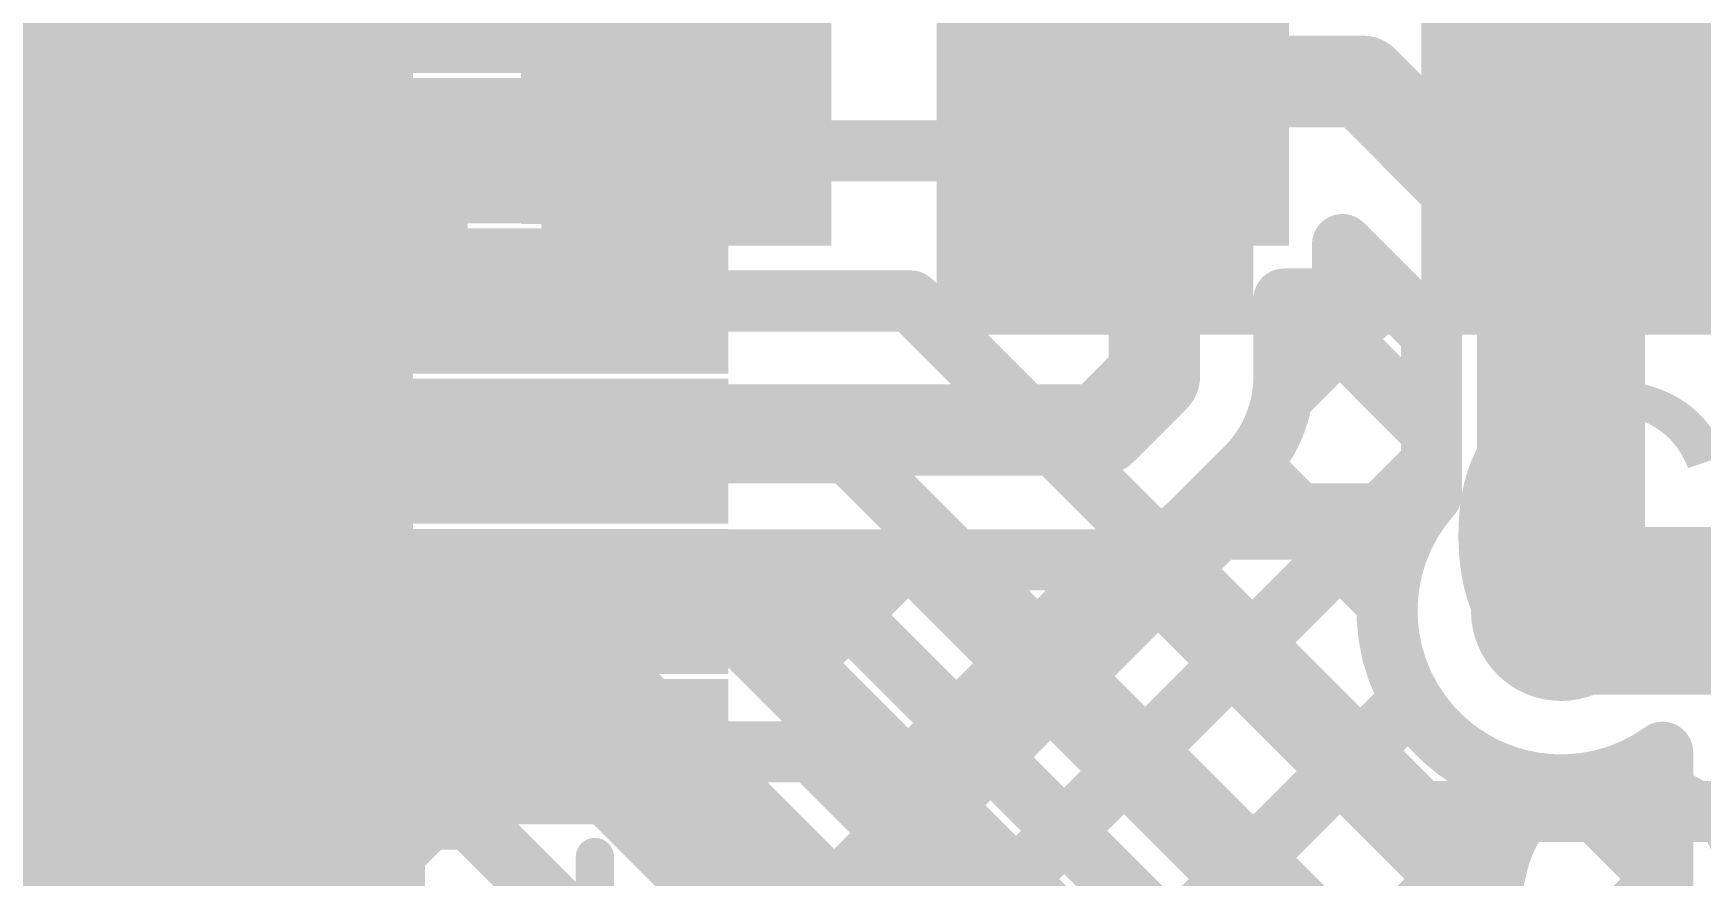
# Model space of a CAD drawing. Header units: millimetres. Extents: x -0.57 to 2.98, y -0.65 to 2.86.
# Drawn here: x 1.8291 to 2.0476, y 1.2156 to 1.326 of the extents above; entities that cross this region are included whole.
import ezdxf

# ---------------------------------------------------------------- set-up
doc = ezdxf.new("R2010")
doc.units = ezdxf.units.MM
doc.header["$MEASUREMENT"] = 0
for name, color, linetype in [('BottomLayer', 5, 'Continuous'), ('BottomPaste', 16, 'Continuous'), ('BottomSolder', 6, 'Continuous'), ('Mechanical2', 216, 'Continuous'), ('TopLayer', 1, 'Continuous'), ('TopOverlay', 2, 'Continuous'), ('TopPaste', 8, 'Continuous'), ('TopSolder', 216, 'Continuous'), ('ViaHoleLayer', 16, 'Continuous')]:
    doc.layers.add(name, color=color, linetype=linetype)
doc.styles.add('Arial', font='', dxfattribs={"height": 0.2})
doc.styles.get('Arial').set_extended_font_data('Arial')

# ---------------------------------------------------------------- blocks, each defined once
blk = doc.blocks.new('24_WQFN__4X4__92')
at = {"layer": 'TopLayer'}
for points in [[(-0.05472, 0.05906), (-0.05472, 0.09252), (-0.0437, 0.09252), (-0.0437, 0.05906)], [(-0.03504, 0.05906), (-0.03504, 0.09252), (-0.02402, 0.09252), (-0.02402, 0.05906)], [(-0.01535, 0.05906), (-0.01535, 0.09252), (-0.00433, 0.09252), (-0.00433, 0.05906)], [(0.00433, 0.05906), (0.00433, 0.09252), (0.01535, 0.09252), (0.01535, 0.05906)], [(0.02402, 0.05906), (0.02402, 0.09252), (0.03504, 0.09252), (0.03504, 0.05906)], [(0.0437, 0.05906), (0.0437, 0.09252), (0.05472, 0.09252), (0.05472, 0.05906)], [(-0.09449, 0.05472), (-0.06102, 0.05472), (-0.06102, 0.0437), (-0.09449, 0.0437)], [(0.06102, 0.05472), (0.09449, 0.05472), (0.09449, 0.0437), (0.06102, 0.0437)], [(-0.05315, 0.05315), (0.05315, 0.05315), (0.05315, -0.05315), (-0.05315, -0.05315)], [(-0.09449, 0.03504), (-0.06102, 0.03504), (-0.06102, 0.02402), (-0.09449, 0.02402)], [(0.06102, 0.03504), (0.09449, 0.03504), (0.09449, 0.02402), (0.06102, 0.02402)], [(-0.09449, 0.01535), (-0.06102, 0.01535), (-0.06102, 0.00433), (-0.09449, 0.00433)], [(0.06102, 0.01535), (0.09449, 0.01535), (0.09449, 0.00433), (0.06102, 0.00433)], [(-0.09449, -0.00433), (-0.06102, -0.00433), (-0.06102, -0.01535), (-0.09449, -0.01535)], [(0.06102, -0.00433), (0.09449, -0.00433), (0.09449, -0.01535), (0.06102, -0.01535)], [(-0.09449, -0.02402), (-0.06102, -0.02402), (-0.06102, -0.03504), (-0.09449, -0.03504)], [(0.06102, -0.02402), (0.09449, -0.02402), (0.09449, -0.03504), (0.06102, -0.03504)], [(-0.06102, -0.05472), (-0.09449, -0.05472), (-0.09449, -0.0437), (-0.06102, -0.0437)], [(0.06102, -0.0437), (0.09449, -0.0437), (0.09449, -0.05472), (0.06102, -0.05472)], [(-0.0437, -0.05906), (-0.0437, -0.09252), (-0.05472, -0.09252), (-0.05472, -0.05906)], [(-0.02402, -0.05906), (-0.02402, -0.09252), (-0.03504, -0.09252), (-0.03504, -0.05906)], [(-0.00433, -0.05906), (-0.00433, -0.09252), (-0.01535, -0.09252), (-0.01535, -0.05906)], [(0.01535, -0.05906), (0.01535, -0.09252), (0.00433, -0.09252), (0.00433, -0.05906)], [(0.03504, -0.05906), (0.03504, -0.09252), (0.02402, -0.09252), (0.02402, -0.05906)], [(0.05472, -0.05906), (0.05472, -0.09252), (0.0437, -0.09252), (0.0437, -0.05906)]]:
    blk.add_hatch(color=1, dxfattribs=at).paths.add_polyline_path(points)
at = {"layer": 'TopPaste'}
for points in [[(-0.05472, 0.05906), (-0.05472, 0.09252), (-0.0437, 0.09252), (-0.0437, 0.05906)], [(-0.03504, 0.05906), (-0.03504, 0.09252), (-0.02402, 0.09252), (-0.02402, 0.05906)], [(-0.01535, 0.05906), (-0.01535, 0.09252), (-0.00433, 0.09252), (-0.00433, 0.05906)], [(0.00433, 0.05906), (0.00433, 0.09252), (0.01535, 0.09252), (0.01535, 0.05906)], [(0.02402, 0.05906), (0.02402, 0.09252), (0.03504, 0.09252), (0.03504, 0.05906)], [(0.0437, 0.05906), (0.0437, 0.09252), (0.05472, 0.09252), (0.05472, 0.05906)], [(-0.09449, 0.05472), (-0.06102, 0.05472), (-0.06102, 0.0437), (-0.09449, 0.0437)], [(0.06102, 0.05472), (0.09449, 0.05472), (0.09449, 0.0437), (0.06102, 0.0437)], [(-0.05315, 0.05315), (0.05315, 0.05315), (0.05315, -0.05315), (-0.05315, -0.05315)], [(-0.09449, 0.03504), (-0.06102, 0.03504), (-0.06102, 0.02402), (-0.09449, 0.02402)], [(0.06102, 0.03504), (0.09449, 0.03504), (0.09449, 0.02402), (0.06102, 0.02402)], [(-0.09449, 0.01535), (-0.06102, 0.01535), (-0.06102, 0.00433), (-0.09449, 0.00433)], [(0.06102, 0.01535), (0.09449, 0.01535), (0.09449, 0.00433), (0.06102, 0.00433)], [(-0.09449, -0.00433), (-0.06102, -0.00433), (-0.06102, -0.01535), (-0.09449, -0.01535)], [(0.06102, -0.00433), (0.09449, -0.00433), (0.09449, -0.01535), (0.06102, -0.01535)], [(-0.09449, -0.02402), (-0.06102, -0.02402), (-0.06102, -0.03504), (-0.09449, -0.03504)], [(0.06102, -0.02402), (0.09449, -0.02402), (0.09449, -0.03504), (0.06102, -0.03504)], [(-0.06102, -0.05472), (-0.09449, -0.05472), (-0.09449, -0.0437), (-0.06102, -0.0437)], [(0.06102, -0.0437), (0.09449, -0.0437), (0.09449, -0.05472), (0.06102, -0.05472)], [(-0.0437, -0.05906), (-0.0437, -0.09252), (-0.05472, -0.09252), (-0.05472, -0.05906)], [(-0.02402, -0.05906), (-0.02402, -0.09252), (-0.03504, -0.09252), (-0.03504, -0.05906)], [(-0.00433, -0.05906), (-0.00433, -0.09252), (-0.01535, -0.09252), (-0.01535, -0.05906)], [(0.01535, -0.05906), (0.01535, -0.09252), (0.00433, -0.09252), (0.00433, -0.05906)], [(0.03504, -0.05906), (0.03504, -0.09252), (0.02402, -0.09252), (0.02402, -0.05906)], [(0.05472, -0.05906), (0.05472, -0.09252), (0.0437, -0.09252), (0.0437, -0.05906)]]:
    blk.add_hatch(color=8, dxfattribs=at).paths.add_polyline_path(points)
at = {"layer": 'TopSolder'}
for points in [[(-0.05872, 0.05506), (-0.05872, 0.09652), (-0.0397, 0.09652), (-0.0397, 0.05506)], [(-0.03904, 0.05506), (-0.03904, 0.09652), (-0.02002, 0.09652), (-0.02002, 0.05506)], [(-0.01935, 0.05506), (-0.01935, 0.09652), (-0.00033, 0.09652), (-0.00033, 0.05506)], [(0.00033, 0.05506), (0.00033, 0.09652), (0.01935, 0.09652), (0.01935, 0.05506)], [(0.02002, 0.05506), (0.02002, 0.09652), (0.03904, 0.09652), (0.03904, 0.05506)], [(0.0397, 0.05506), (0.0397, 0.09652), (0.05872, 0.09652), (0.05872, 0.05506)], [(-0.09849, 0.05872), (-0.05702, 0.05872), (-0.05702, 0.0397), (-0.09849, 0.0397)], [(-0.05715, 0.05715), (0.05715, 0.05715), (0.05715, -0.05715), (-0.05715, -0.05715)], [(0.05702, 0.05872), (0.09849, 0.05872), (0.09849, 0.0397), (0.05702, 0.0397)], [(-0.09849, 0.03904), (-0.05702, 0.03904), (-0.05702, 0.02002), (-0.09849, 0.02002)], [(0.05702, 0.03904), (0.09849, 0.03904), (0.09849, 0.02002), (0.05702, 0.02002)], [(-0.09849, 0.01935), (-0.05702, 0.01935), (-0.05702, 0.00033), (-0.09849, 0.00033)], [(0.05702, 0.01935), (0.09849, 0.01935), (0.09849, 0.00033), (0.05702, 0.00033)], [(-0.09849, -0.00033), (-0.05702, -0.00033), (-0.05702, -0.01935), (-0.09849, -0.01935)], [(0.05702, -0.00033), (0.09849, -0.00033), (0.09849, -0.01935), (0.05702, -0.01935)], [(-0.09849, -0.02002), (-0.05702, -0.02002), (-0.05702, -0.03904), (-0.09849, -0.03904)], [(0.05702, -0.02002), (0.09849, -0.02002), (0.09849, -0.03904), (0.05702, -0.03904)], [(-0.05702, -0.05872), (-0.09849, -0.05872), (-0.09849, -0.0397), (-0.05702, -0.0397)], [(0.05702, -0.0397), (0.09849, -0.0397), (0.09849, -0.05872), (0.05702, -0.05872)], [(-0.0397, -0.05506), (-0.0397, -0.09652), (-0.05872, -0.09652), (-0.05872, -0.05506)], [(-0.02002, -0.05506), (-0.02002, -0.09652), (-0.03904, -0.09652), (-0.03904, -0.05506)], [(-0.00033, -0.05506), (-0.00033, -0.09652), (-0.01935, -0.09652), (-0.01935, -0.05506)], [(0.01935, -0.05506), (0.01935, -0.09652), (0.00033, -0.09652), (0.00033, -0.05506)], [(0.03904, -0.05506), (0.03904, -0.09652), (0.02002, -0.09652), (0.02002, -0.05506)], [(0.05872, -0.05506), (0.05872, -0.09652), (0.0397, -0.09652), (0.0397, -0.05506)]]:
    blk.add_hatch(color=216, dxfattribs=at).paths.add_polyline_path(points)
at = {"layer": 'TopOverlay', "const_width": 0.005}
for points in [[(-0.081, 0.063), (-0.081, 0.081)], [(-0.081, 0.081), (-0.062, 0.081)], [(0.062, 0.081), (0.081, 0.081)], [(0.081, 0.063), (0.081, 0.081)], [(-0.106, 0.05457), (-0.101, 0.04957)], [(-0.106, 0.04457), (-0.106, 0.05457)], [(-0.106, 0.04457), (-0.101, 0.04957)], [(-0.081, -0.081), (-0.081, -0.063)], [(0.081, -0.081), (0.081, -0.063)], [(-0.081, -0.081), (-0.062, -0.081)], [(0.062, -0.081), (0.081, -0.081)]]:
    blk.add_lwpolyline(points, dxfattribs=at)
at = {"layer": 'TopOverlay', "const_width": 0.0025}
for points in [[(-0.08225, 0.081, 1), (-0.07975, 0.081, 1)], [(-0.08225, 0.081, 1), (-0.07975, 0.081, 1)], [(-0.06325, 0.081, 1), (-0.06075, 0.081, 1)], [(0.06075, 0.081, 1), (0.06325, 0.081, 1)], [(0.07975, 0.081, 1), (0.08225, 0.081, 1)], [(0.07975, 0.081, 1), (0.08225, 0.081, 1)], [(-0.08225, 0.063, 1), (-0.07975, 0.063, 1)], [(0.07975, 0.063, 1), (0.08225, 0.063, 1)], [(-0.10725, 0.05457, 1), (-0.10475, 0.05457, 1)], [(-0.10725, 0.05457, 1), (-0.10475, 0.05457, 1)], [(-0.10225, 0.04957, 1), (-0.09975, 0.04957, 1)], [(-0.10225, 0.04957, 1), (-0.09975, 0.04957, 1)], [(-0.10725, 0.04457, 1), (-0.10475, 0.04457, 1)], [(-0.10725, 0.04457, 1), (-0.10475, 0.04457, 1)], [(-0.08225, -0.063, 1), (-0.07975, -0.063, 1)], [(0.07975, -0.063, 1), (0.08225, -0.063, 1)], [(-0.08225, -0.081, 1), (-0.07975, -0.081, 1)], [(-0.08225, -0.081, 1), (-0.07975, -0.081, 1)], [(-0.06325, -0.081, 1), (-0.06075, -0.081, 1)], [(0.06075, -0.081, 1), (0.06325, -0.081, 1)], [(0.07975, -0.081, 1), (0.08225, -0.081, 1)], [(0.07975, -0.081, 1), (0.08225, -0.081, 1)]]:
    blk.add_lwpolyline(points, format="xyb", close=True, dxfattribs=at)
blk = doc.blocks.new('SOLDER_BRIDGE_121')
at = {"layer": 'TopLayer'}
for points in [[(-0.045, -0.0175), (-0.045, 0.0175), (-0.015, 0.0175), (-0.015, -0.0175)], [(0.015, -0.0175), (0.015, 0.0175), (0.045, 0.0175), (0.045, -0.0175)]]:
    blk.add_hatch(color=1, dxfattribs=at).paths.add_polyline_path(points)
at = {"layer": 'TopPaste'}
for points in [[(-0.045, -0.0175), (-0.045, 0.0175), (-0.015, 0.0175), (-0.015, -0.0175)], [(0.015, -0.0175), (0.015, 0.0175), (0.045, 0.0175), (0.045, -0.0175)]]:
    blk.add_hatch(color=8, dxfattribs=at).paths.add_polyline_path(points)
at = {"layer": 'TopSolder'}
for points in [[(-0.049, -0.0215), (-0.049, 0.0215), (-0.011, 0.0215), (-0.011, -0.0215)], [(0.011, -0.0215), (0.011, 0.0215), (0.049, 0.0215), (0.049, -0.0215)]]:
    blk.add_hatch(color=216, dxfattribs=at).paths.add_polyline_path(points)
at = {"layer": 'TopOverlay', "const_width": 0.005}
for points in [[(-0.05, 0.022), (-0.05, -0.022)], [(0.05, 0.022), (-0.05, 0.022)], [(0.05, 0.022), (0.05, -0.022)], [(0.05, -0.022), (-0.05, -0.022)]]:
    blk.add_lwpolyline(points, dxfattribs=at)
at = {"layer": 'TopOverlay', "const_width": 0.0025}
for points in [[(-0.05125, 0.022, 1), (-0.04875, 0.022, 1)], [(-0.05125, 0.022, 1), (-0.04875, 0.022, 1)], [(0.04875, 0.022, 1), (0.05125, 0.022, 1)], [(0.04875, 0.022, 1), (0.05125, 0.022, 1)], [(-0.05125, -0.022, 1), (-0.04875, -0.022, 1)], [(-0.05125, -0.022, 1), (-0.04875, -0.022, 1)], [(0.04875, -0.022, 1), (0.05125, -0.022, 1)], [(0.04875, -0.022, 1), (0.05125, -0.022, 1)]]:
    blk.add_lwpolyline(points, format="xyb", close=True, dxfattribs=at)
blk = doc.blocks.new('RES_0603_B_155')
at = {"layer": 'BottomLayer'}
for points in [[(-0.045, -0.0175), (-0.045, 0.0175), (-0.015, 0.0175), (-0.015, -0.0175)], [(0.015, -0.0175), (0.015, 0.0175), (0.045, 0.0175), (0.045, -0.0175)]]:
    blk.add_hatch(color=5, dxfattribs=at).paths.add_polyline_path(points)
at = {"layer": 'BottomPaste'}
for points in [[(-0.045, -0.0175), (-0.045, 0.0175), (-0.015, 0.0175), (-0.015, -0.0175)], [(0.015, -0.0175), (0.015, 0.0175), (0.045, 0.0175), (0.045, -0.0175)]]:
    blk.add_hatch(color=16, dxfattribs=at).paths.add_polyline_path(points)
at = {"layer": 'BottomSolder'}
for points in [[(-0.049, -0.0215), (-0.049, 0.0215), (-0.011, 0.0215), (-0.011, -0.0215)], [(0.011, -0.0215), (0.011, 0.0215), (0.049, 0.0215), (0.049, -0.0215)]]:
    blk.add_hatch(color=6, dxfattribs=at).paths.add_polyline_path(points)

msp = doc.modelspace()

# ---------------------------------------------------------------- hatches: boundary and pattern name
at = {"layer": 'BottomLayer'}
for points in [[(1.893, 1.301), (1.932, 1.301), (1.932, 1.39), (1.893, 1.39)], [(1.71619, 1.325), (1.90069, 1.325), (1.90069, 1.35685), (1.71619, 1.35685)], [(1.79, 1.288), (1.86, 1.288), (1.86, 1.315), (1.79, 1.315)]]:
    msp.add_hatch(color=5, dxfattribs=at).paths.add_polyline_path(points)
h = msp.add_hatch(color=5, dxfattribs=at)
edge = h.paths.add_edge_path()
edge.add_arc((1.844, 1.3), 0.01181, 0, 360)
h = msp.add_hatch(color=5, dxfattribs=at)
edge = h.paths.add_edge_path()
edge.add_arc((2.02931, 1.25031), 0.01181, 0, 360)
h = msp.add_hatch(color=5, dxfattribs=at)
edge = h.paths.add_edge_path()
edge.add_arc((1.86, 1.244), 0.01181, 0, 360)
at = {"layer": 'BottomSolder'}
h = msp.add_hatch(color=6, dxfattribs=at)
edge = h.paths.add_edge_path()
edge.add_arc((1.844, 1.3), 0.00791, 0, 360)
h = msp.add_hatch(color=6, dxfattribs=at)
edge = h.paths.add_edge_path()
edge.add_arc((2.02931, 1.25031), 0.00791, 0, 360)
h = msp.add_hatch(color=6, dxfattribs=at)
edge = h.paths.add_edge_path()
edge.add_arc((1.86, 1.244), 0.00791, 0, 360)
at = {"layer": 'TopLayer'}
h = msp.add_hatch(color=1, dxfattribs=at)
edge = h.paths.add_edge_path()
edge.add_arc((1.844, 1.3), 0.01181, 0, 360)
h = msp.add_hatch(color=1, dxfattribs=at)
edge = h.paths.add_edge_path()
edge.add_arc((2.02931, 1.25031), 0.01181, 0, 360)
h = msp.add_hatch(color=1, dxfattribs=at)
edge = h.paths.add_edge_path()
edge.add_arc((1.86, 1.244), 0.01181, 0, 360)
at = {"layer": 'TopSolder'}
h = msp.add_hatch(color=216, dxfattribs=at)
edge = h.paths.add_edge_path()
edge.add_arc((1.844, 1.3), 0.00791, 0, 360)
h = msp.add_hatch(color=216, dxfattribs=at)
edge = h.paths.add_edge_path()
edge.add_arc((2.02931, 1.25031), 0.00791, 0, 360)
h = msp.add_hatch(color=216, dxfattribs=at)
edge = h.paths.add_edge_path()
edge.add_arc((1.86, 1.244), 0.00791, 0, 360)
at = {"layer": 'ViaHoleLayer'}
h = msp.add_hatch(color=16, dxfattribs=at)
edge = h.paths.add_edge_path()
edge.add_arc((1.844, 1.3), 0.00591, 0, 360)
h = msp.add_hatch(color=16, dxfattribs=at)
edge = h.paths.add_edge_path()
edge.add_arc((2.02931, 1.25031), 0.00591, 0, 360)
h = msp.add_hatch(color=16, dxfattribs=at)
edge = h.paths.add_edge_path()
edge.add_arc((1.86, 1.244), 0.00591, 0, 360)

# ---------------------------------------------------------------- linework, layer by layer
at = {"layer": 'BottomLayer'}
for points, const_width in [([(2.026, 1.342), (2.05762, 1.31038)], 0.008), ([(1.97466, 1.31966), (1.976, 1.31831)], 0.012), ([(1.97466, 1.31966), (2.00334, 1.31966)], 0.012), ([(1.976, 1.28103), (1.976, 1.31831)], 0.012), ([(2.00334, 1.31966), (2.02931, 1.29369)], 0.012), ([(1.871, 1.314), (1.882, 1.314)], 0.008), ([(1.871, 1.291), (1.871, 1.314)], 0.008), ([(1.882, 1.291), (1.882, 1.314)], 0.008), ([(1.871, 1.29799), (1.882, 1.30899)], 0.008), ([(1.844, 1.3), (1.86581, 1.3)], 0.01), ([(1.871, 1.30206), (1.882, 1.29106)], 0.008), ([(2.00066, 1.2983), (2.01231, 1.28665)], 0.008), ([(2.00066, 1.29116), (2.00066, 1.2983)], 0.008), ([(2.02931, 1.25031), (2.02931, 1.29369)], 0.012), ([(1.99279, 1.27836), (2.0067, 1.29226)], 0.008), ([(1.871, 1.291), (1.882, 1.291)], 0.008), ([(1.993, 1.28103), (1.993, 1.29116)], 0.008), ([(1.993, 1.29116), (2.00066, 1.29116)], 0.008), ([(1.99504, 1.29116), (2.01231, 1.27388)], 0.008), ([(2.01231, 1.26552), (2.01231, 1.28665)], 0.008), ([(1.96897, 1.274), (1.976, 1.28103)], 0.012), ([(1.814, 1.25735), (1.83321, 1.27655)], 0.008), ([(1.823, 1.24231), (1.85469, 1.274)], 0.012), ([(1.85469, 1.274), (1.96897, 1.274)], 0.012), ([(1.95571, 1.21299), (2.01231, 1.26959)], 0.008), ([(1.98101, 1.262), (1.988, 1.26899)], 0.008), ([(1.98845, 1.26946), (2.00652, 1.25139)], 0.008), ([(1.9117, 1.257), (2.03224, 1.13646)], 0.008), ([(1.9117, 1.257), (1.96897, 1.257)], 0.008), ([(1.91606, 1.257), (2.03846, 1.1346)], 0.008), ([(1.92742, 1.24127), (1.94315, 1.257)], 0.008), ([(1.94157, 1.22713), (1.97164, 1.25721)], 0.008), ([(1.94434, 1.257), (2.04262, 1.15873)], 0.008), ([(1.9723, 1.25733), (2.04262, 1.18701)], 0.008), ([(1.86, 1.244), (1.895, 1.244)], 0.02), ([(1.895, 1.244), (2.028, 1.111)], 0.02), ([(1.86, 1.22219), (1.86, 1.244)], 0.01), ([(1.96985, 1.19885), (2.00968, 1.23868)], 0.008), ([(2.04262, 1.13227), (2.04262, 1.23178)], 0.008), ([(1.84, 1.19721), (1.84, 1.22768)], 0.008), ([(1.98399, 1.18471), (2.02691, 1.22763)], 0.008), ([(2.03039, 1.22752), (2.04262, 1.21529)], 0.008), ([(1.81054, 1.15267), (1.88086, 1.223)], 0.008), ([(1.87501, 1.223), (1.8863, 1.223)], 0.008), ([(1.8863, 1.223), (2.00254, 1.10676)], 0.008), ([(1.84, 1.21042), (1.84985, 1.22027)], 0.008), ([(1.84, 1.21992), (2.04262, 1.0173)], 0.008), ([(1.86856, 1.21965), (2.04262, 1.04559)], 0.008), ([(1.99813, 1.17056), (2.04262, 1.21505)], 0.008)]:
    msp.add_lwpolyline(points, dxfattribs=dict(at, const_width=const_width))
for points, const_width in [([(1.97166, 1.31966, 1), (1.97766, 1.31966, 1)], 0.006), ([(1.97166, 1.31966, 1), (1.97766, 1.31966, 1)], 0.006), ([(1.973, 1.31831, 1), (1.979, 1.31831, 1)], 0.006), ([(1.973, 1.31831, 1), (1.979, 1.31831, 1)], 0.006), ([(2.00034, 1.31966, 1), (2.00634, 1.31966, 1)], 0.006), ([(2.00034, 1.31966, 1), (2.00634, 1.31966, 1)], 0.006), ([(1.869, 1.314, 1), (1.873, 1.314, 1)], 0.004), ([(1.869, 1.314, 1), (1.873, 1.314, 1)], 0.004), ([(1.88, 1.314, 1), (1.884, 1.314, 1)], 0.004), ([(1.88, 1.314, 1), (1.884, 1.314, 1)], 0.004), ([(1.88, 1.30899, 1), (1.884, 1.30899, 1)], 0.004), ([(1.8415, 1.3, 1), (1.8465, 1.3, 1)], 0.005), ([(1.86331, 1.3, 1), (1.86831, 1.3, 1)], 0.005), ([(1.869, 1.30206, 1), (1.873, 1.30206, 1)], 0.004), ([(1.99866, 1.2983, 1), (2.00266, 1.2983, 1)], 0.004), ([(1.99866, 1.2983, 1), (2.00266, 1.2983, 1)], 0.004), ([(1.869, 1.29799, 1), (1.873, 1.29799, 1)], 0.004), ([(2.02631, 1.29369, 1), (2.03231, 1.29369, 1)], 0.006), ([(2.02631, 1.29369, 1), (2.03231, 1.29369, 1)], 0.006), ([(2.0047, 1.29226, 1), (2.0087, 1.29226, 1)], 0.004), ([(1.869, 1.291, 1), (1.873, 1.291, 1)], 0.004), ([(1.869, 1.291, 1), (1.873, 1.291, 1)], 0.004), ([(1.88, 1.29106, 1), (1.884, 1.29106, 1)], 0.004), ([(1.88, 1.291, 1), (1.884, 1.291, 1)], 0.004), ([(1.88, 1.291, 1), (1.884, 1.291, 1)], 0.004), ([(1.991, 1.29116, 1), (1.995, 1.29116, 1)], 0.004), ([(1.991, 1.29116, 1), (1.995, 1.29116, 1)], 0.004), ([(1.99304, 1.29116, 1), (1.99704, 1.29116, 1)], 0.004), ([(1.99866, 1.29116, 1), (2.00266, 1.29116, 1)], 0.004), ([(1.99866, 1.29116, 1), (2.00266, 1.29116, 1)], 0.004), ([(2.01031, 1.28665, 1), (2.01431, 1.28665, 1)], 0.004), ([(2.01031, 1.28665, 1), (2.01431, 1.28665, 1)], 0.004), ([(1.973, 1.28103, 1), (1.979, 1.28103, 1)], 0.006), ([(1.973, 1.28103, 1), (1.979, 1.28103, 1)], 0.006), ([(1.991, 1.28103, 1), (1.995, 1.28103, 1)], 0.004), ([(1.991, 1.28103, 1), (1.995, 1.28103, 1)], 0.004), ([(1.991, 1.28103, 1), (1.995, 1.28103, 1)], 0.004), ([(1.82671, 1.277, 1), (1.83071, 1.277, 1)], 0.004), ([(1.83121, 1.27655, 1), (1.83521, 1.27655, 1)], 0.004), ([(1.99079, 1.27836, 1), (1.99479, 1.27836, 1)], 0.004), ([(1.85169, 1.274, 1), (1.85769, 1.274, 1)], 0.006), ([(1.85169, 1.274, 1), (1.85769, 1.274, 1)], 0.006), ([(1.96597, 1.274, 1), (1.97197, 1.274, 1)], 0.006), ([(1.96597, 1.274, 1), (1.97197, 1.274, 1)], 0.006), ([(2.01031, 1.27388, 1), (2.01431, 1.27388, 1)], 0.004), ([(1.986, 1.26899, 1), (1.99, 1.26899, 1)], 0.004), ([(1.986, 1.26899, 1), (1.99, 1.26899, 1)], 0.004), ([(1.98602, 1.26901, 1), (1.99002, 1.26901, 1)], 0.004), ([(1.98645, 1.26946, 1), (1.99045, 1.26946, 1)], 0.004), ([(2.01031, 1.26959, 1), (2.01431, 1.26959, 1)], 0.004), ([(2.01031, 1.26552, 1), (2.01431, 1.26552, 1)], 0.004), ([(2.01031, 1.26552, 1), (2.01431, 1.26552, 1)], 0.004), ([(1.97899, 1.26198, 1), (1.98299, 1.26198, 1)], 0.004), ([(1.97901, 1.262, 1), (1.98301, 1.262, 1)], 0.004), ([(1.97901, 1.262, 1), (1.98301, 1.262, 1)], 0.004), ([(1.9097, 1.257, 1), (1.9137, 1.257, 1)], 0.004), ([(1.9097, 1.257, 1), (1.9137, 1.257, 1)], 0.004), ([(1.91406, 1.257, 1), (1.91806, 1.257, 1)], 0.004), ([(1.94115, 1.257, 1), (1.94515, 1.257, 1)], 0.004), ([(1.94234, 1.257, 1), (1.94634, 1.257, 1)], 0.004), ([(1.96697, 1.257, 1), (1.97097, 1.257, 1)], 0.004), ([(1.96697, 1.257, 1), (1.97097, 1.257, 1)], 0.004), ([(1.96697, 1.257, 1), (1.97097, 1.257, 1)], 0.004), ([(1.96964, 1.25721, 1), (1.97364, 1.25721, 1)], 0.004), ([(1.9703, 1.25733, 1), (1.9743, 1.25733, 1)], 0.004), ([(2.00452, 1.25139, 1), (2.00852, 1.25139, 1)], 0.004), ([(2.02631, 1.25031, 1), (2.03231, 1.25031, 1)], 0.006), ([(1.855, 1.244, 1), (1.865, 1.244, 1)], 0.01), ([(1.89, 1.244, 1), (1.9, 1.244, 1)], 0.01), ([(1.89, 1.244, 1), (1.9, 1.244, 1)], 0.01), ([(1.8575, 1.244, 1), (1.8625, 1.244, 1)], 0.005), ([(1.92542, 1.24127, 1), (1.92942, 1.24127, 1)], 0.004), ([(2.00768, 1.23868, 1), (2.01168, 1.23868, 1)], 0.004), ([(2.04062, 1.23178, 1), (2.04462, 1.23178, 1)], 0.004), ([(2.04062, 1.23178, 1), (2.04462, 1.23178, 1)], 0.004), ([(1.838, 1.22768, 1), (1.842, 1.22768, 1)], 0.004), ([(1.838, 1.22768, 1), (1.842, 1.22768, 1)], 0.004), ([(1.93957, 1.22713, 1), (1.94357, 1.22713, 1)], 0.004), ([(2.02491, 1.22763, 1), (2.02891, 1.22763, 1)], 0.004), ([(2.02839, 1.22752, 1), (2.03239, 1.22752, 1)], 0.004), ([(1.8575, 1.22219, 1), (1.8625, 1.22219, 1)], 0.005), ([(1.87301, 1.223, 1), (1.87701, 1.223, 1)], 0.004), ([(1.87301, 1.223, 1), (1.87701, 1.223, 1)], 0.004), ([(1.87886, 1.223, 1), (1.88286, 1.223, 1)], 0.004), ([(1.8843, 1.223, 1), (1.8883, 1.223, 1)], 0.004), ([(1.8843, 1.223, 1), (1.8883, 1.223, 1)], 0.004), ([(1.838, 1.21992, 1), (1.842, 1.21992, 1)], 0.004), ([(1.84785, 1.22027, 1), (1.85185, 1.22027, 1)], 0.004), ([(1.86656, 1.21965, 1), (1.87056, 1.21965, 1)], 0.004), ([(2.04062, 1.21529, 1), (2.04462, 1.21529, 1)], 0.004), ([(2.04062, 1.21505, 1), (2.04462, 1.21505, 1)], 0.004), ([(1.95371, 1.21299, 1), (1.95771, 1.21299, 1)], 0.004)]:
    msp.add_lwpolyline(points, format="xyb", close=True, dxfattribs=dict(at, const_width=const_width))
at = {"layer": 'BottomLayer', "const_width": 0.008}
for points in [[(1.993, 1.28103, -0.199327), (1.988, 1.26899)], [(1.993, 1.28103, -0.198912), (1.98802, 1.26901)], [(1.82871, 1.277, -0.132005), (1.81561, 1.27423)], [(2.04262, 1.23178, -0.896459), (2.01231, 1.26552)], [(1.98101, 1.262, -0.199327), (1.96897, 1.257)], [(1.98099, 1.26198, -0.198912), (1.96897, 1.257)], [(1.87501, 1.223, -0.39564), (1.84, 1.22768)]]:
    msp.add_lwpolyline(points, format="xyb", dxfattribs=at)
at = {"layer": 'Mechanical2', "const_width": 0.01}
msp.add_lwpolyline([(1.75783, 2.80917, -6.230382), (0.64896, 2.81029)], format="xyb", dxfattribs=at)
at = {"layer": 'TopLayer'}
for points, const_width in [([(2.02931, 1.25031), (2.02931, 1.311)], 0.022), ([(1.89945, 1.31059), (1.96959, 1.31059)], 0.008), ([(1.96959, 1.31059), (1.97, 1.311)], 0.008), ([(1.89945, 1.2909), (1.9441, 1.2909)], 0.008), ([(1.9441, 1.2909), (2.011, 1.224)], 0.008), ([(1.82169, 1.27931), (1.86, 1.241)], 0.008), ([(1.89945, 1.27122), (1.89967, 1.271)], 0.008), ([(1.89967, 1.271), (1.93589, 1.271)], 0.008), ([(1.93589, 1.271), (2.13613, 1.07076)], 0.008), ([(2.02931, 1.25031), (2.38869, 1.25031)], 0.022), ([(1.89945, 1.25153), (1.93414, 1.25153)], 0.008), ([(1.93414, 1.25153), (2.13467, 1.051)], 0.008), ([(1.89945, 1.23185), (1.93115, 1.23185)], 0.008), ([(1.93115, 1.23185), (1.991, 1.172)], 0.008), ([(2.011, 1.224), (2.376, 1.224)], 0.008)]:
    msp.add_lwpolyline(points, dxfattribs=dict(at, const_width=const_width))
for points, const_width in [([(2.02381, 1.311, 1), (2.03481, 1.311, 1)], 0.011), ([(1.89745, 1.31059, 1), (1.90145, 1.31059, 1)], 0.004), ([(1.96759, 1.31059, 1), (1.97159, 1.31059, 1)], 0.004), ([(1.96759, 1.31059, 1), (1.97159, 1.31059, 1)], 0.004), ([(1.968, 1.311, 1), (1.972, 1.311, 1)], 0.004), ([(1.89745, 1.2909, 1), (1.90145, 1.2909, 1)], 0.004), ([(1.9421, 1.2909, 1), (1.9461, 1.2909, 1)], 0.004), ([(1.9421, 1.2909, 1), (1.9461, 1.2909, 1)], 0.004), ([(1.89745, 1.27122, 1), (1.90145, 1.27122, 1)], 0.004), ([(1.89767, 1.271, 1), (1.90167, 1.271, 1)], 0.004), ([(1.89767, 1.271, 1), (1.90167, 1.271, 1)], 0.004), ([(1.93389, 1.271, 1), (1.93789, 1.271, 1)], 0.004), ([(1.93389, 1.271, 1), (1.93789, 1.271, 1)], 0.004), ([(2.02381, 1.25031, 1), (2.03481, 1.25031, 1)], 0.011), ([(2.02381, 1.25031, 1), (2.03481, 1.25031, 1)], 0.011), ([(1.89745, 1.25153, 1), (1.90145, 1.25153, 1)], 0.004), ([(1.93214, 1.25153, 1), (1.93614, 1.25153, 1)], 0.004), ([(1.93214, 1.25153, 1), (1.93614, 1.25153, 1)], 0.004), ([(1.858, 1.241, 1), (1.862, 1.241, 1)], 0.004), ([(1.89745, 1.23185, 1), (1.90145, 1.23185, 1)], 0.004), ([(1.92915, 1.23185, 1), (1.93315, 1.23185, 1)], 0.004), ([(1.92915, 1.23185, 1), (1.93315, 1.23185, 1)], 0.004), ([(2.009, 1.224, 1), (2.013, 1.224, 1)], 0.004), ([(2.009, 1.224, 1), (2.013, 1.224, 1)], 0.004)]:
    msp.add_lwpolyline(points, format="xyb", close=True, dxfattribs=dict(at, const_width=const_width))
at = {"layer": 'TopOverlay', "const_width": 0.01}
for points in [[(1.867, 1.145), (1.984, 1.262)], [(1.984, 1.262), (2.004, 1.262)]]:
    msp.add_lwpolyline(points, dxfattribs=at)
at = {"layer": 'TopOverlay', "const_width": 0.005}
for points in [[(1.9815, 1.262, 1), (1.9865, 1.262, 1)], [(1.9815, 1.262, 1), (1.9865, 1.262, 1)], [(2.0015, 1.262, 1), (2.0065, 1.262, 1)]]:
    msp.add_lwpolyline(points, format="xyb", close=True, dxfattribs=at)

# ---------------------------------------------------------------- block references
msp.add_blockref('24_WQFN__4X4__92', (1.82169, 1.28106))
at = {"rotation": 180}
for name, p in [('RES_0603_B_155', (1.94466, 1.31966)), ('SOLDER_BRIDGE_121', (2, 1.311))]:
    msp.add_blockref(name, p, dxfattribs=at)

# ---------------------------------------------------------------- texts
at = {"layer": 'TopOverlay', "style": 'Arial'}
for s, p in [('C165', (2.01302, 1.24001)), ('C166', (2.01602, 1.19001))]:
    msp.add_text(s, height=0.04, dxfattribs=at).set_placement(p)

doc.saveas('drawing.dxf')
